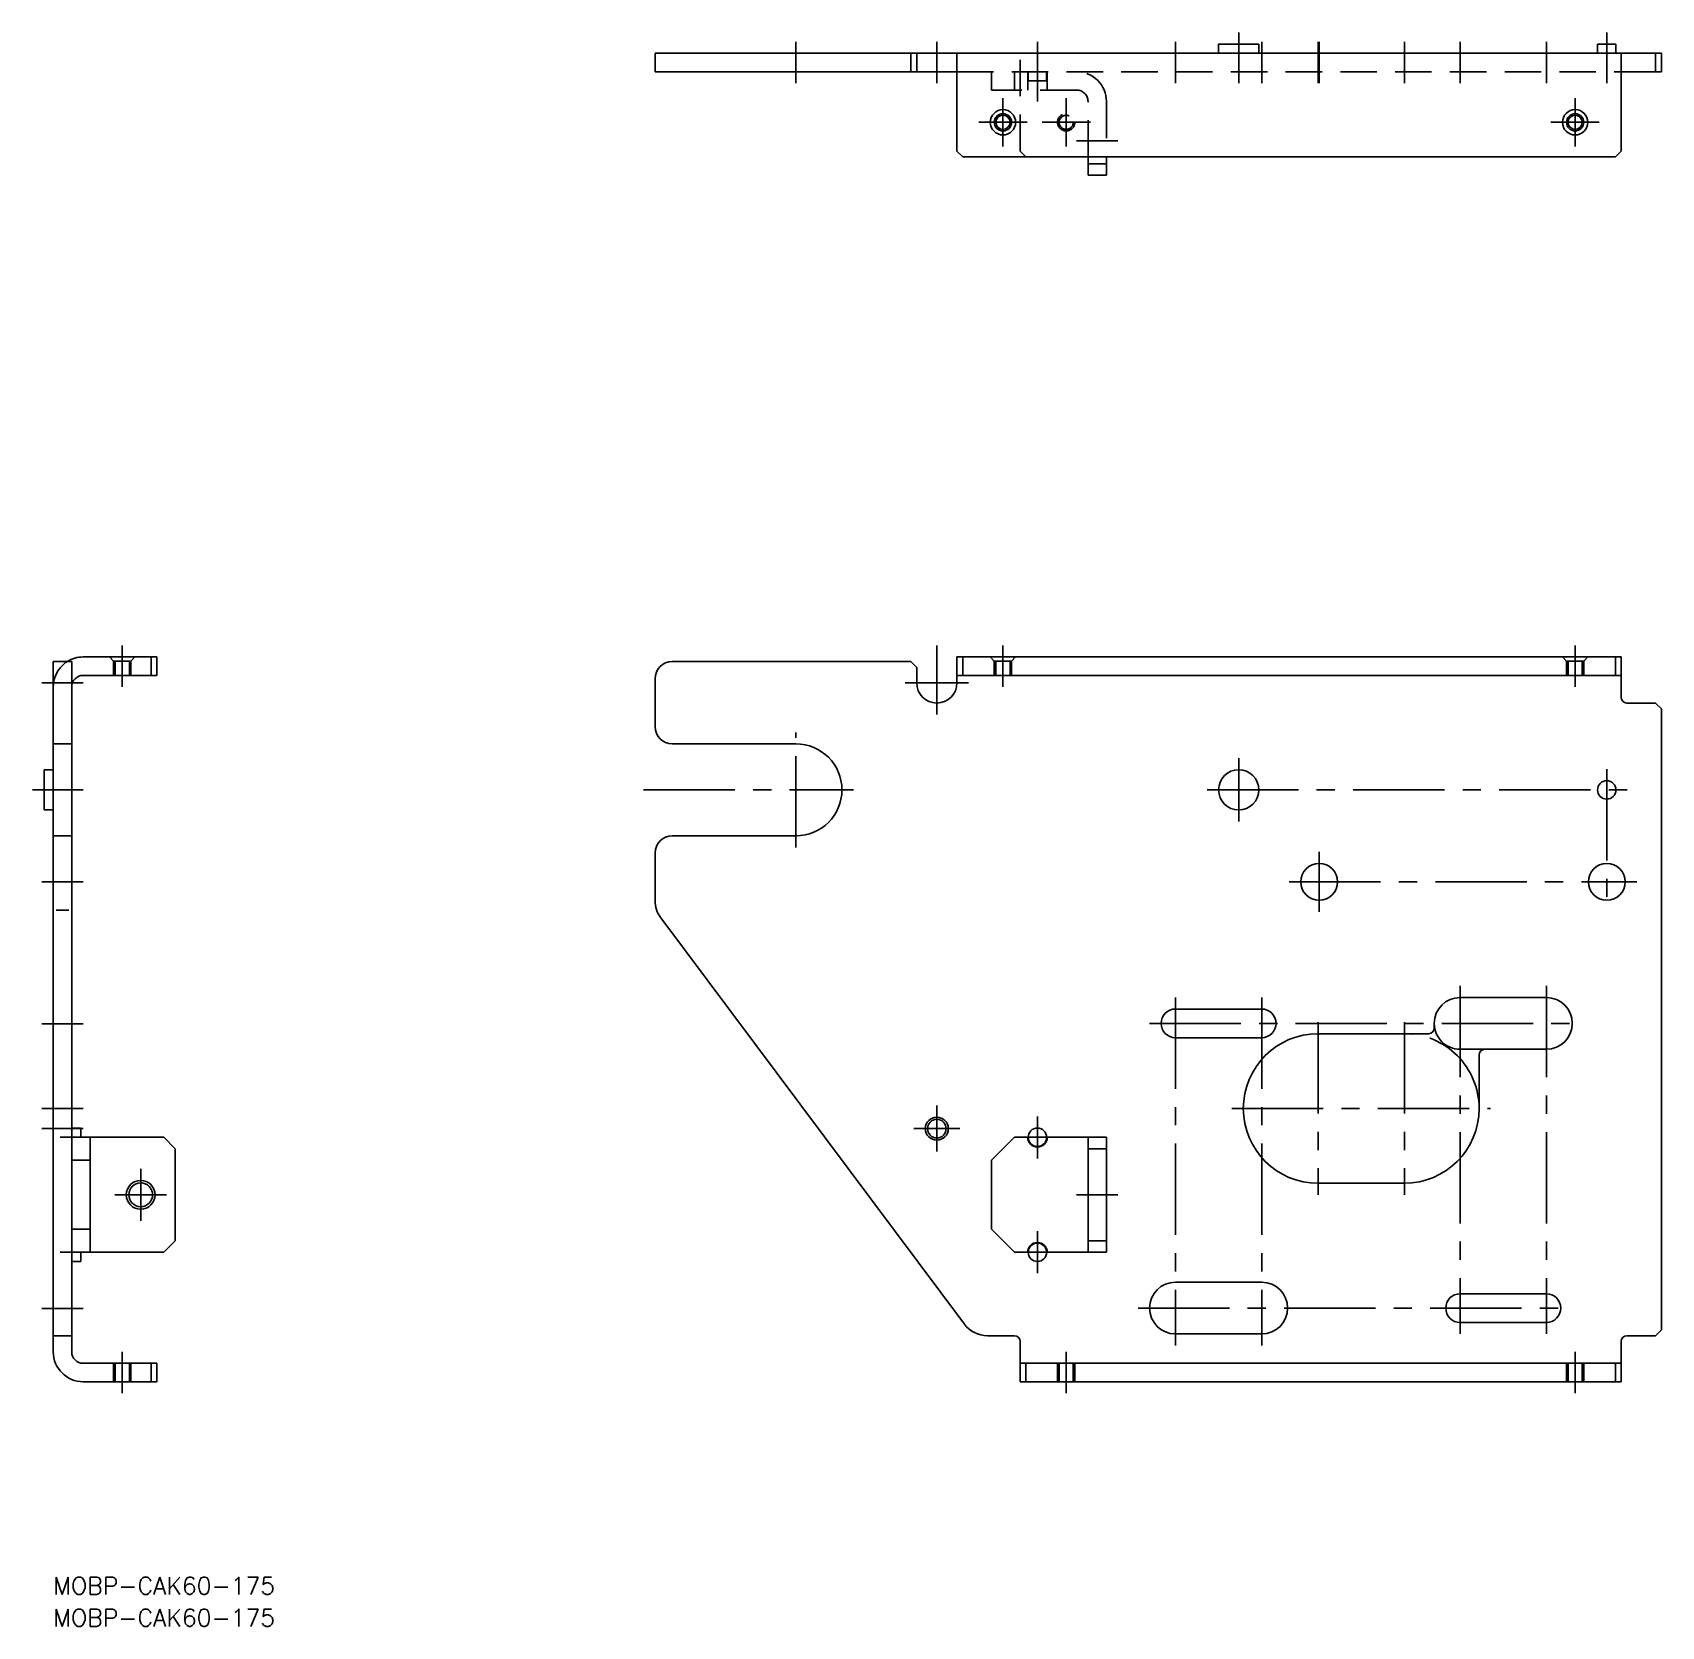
# Model space of a CAD drawing. Extents: x -4 to 280, y -9 to 269.
import ezdxf

# ---------------------------------------------------------------- set-up
doc = ezdxf.new("R2010")
doc.units = 0
doc.header["$LTSCALE"] = 0.5
for name, pattern in [('CENTER', [50.8, 31.75, -6.35, 6.35, -6.35]), ('DASHED', [19.05, 12.7, -6.35]), ('PHANTOM', [63.5, 31.75, -6.35, 6.35, -6.35, 6.35, -6.35])]:
    doc.linetypes.add(name, pattern=pattern)
doc.layers.get('0').update_dxf_attribs({"linetype": 'CONTINUOUS'})
doc.layers.add('CENTER', color=1, linetype='CENTER')
doc.styles.get("Standard").update_dxf_attribs({"font": 'txt.shx', "height": 3, "bigfont": 'bigfont.shx'})

# ---------------------------------------------------------------- blocks, each defined once
blk = doc.blocks.new('*U84')
at = {"color": 7, "linetype": 'CONTINUOUS'}
blk.add_text('MOBP-CAK60-175', height=3, dxfattribs=at).set_placement((0, -3))
blk = doc.blocks.new('*U85')
at = {"color": 7, "linetype": 'CONTINUOUS'}
blk.add_text('MOBP-CAK60-175', height=3, dxfattribs=at).set_placement((0, -8.56))

msp = doc.modelspace()

# ---------------------------------------------------------------- linework, layer by layer
at = {"color": 7, "linetype": 'CONTINUOUS'}
for p, q in [((202.64, 264.94), (202.64, 266.54)), ((202.64, 266.54), (209.64, 266.54)), ((209.64, 266.54), (209.64, 264.94)), ((268.54, 264.94), (268.54, 266.54)), ((268.54, 266.54), (271.74, 266.54)), ((271.74, 266.54), (271.74, 264.94)), ((104.64, 264.94), (279.64, 264.94)), ((104.64, 261.74), (104.64, 264.94)), ((149.14, 261.74), (149.14, 264.94)), ((150.14, 261.74), (150.14, 264.94)), ((157.14, 247.94), (157.14, 264.94)), ((272.64, 247.94), (272.64, 264.94)), ((278.64, 261.74), (278.64, 264.94)), ((279.64, 261.74), (279.64, 264.94)), ((104.64, 261.74), (157.14, 261.74)), ((272.64, 261.74), (279.64, 261.74)), ((157.14, 247.94), (158.14, 246.94)), ((158.14, 246.94), (271.64, 246.94)), ((179.94, 243.74), (179.94, 246.94)), ((183.14, 246.94), (183.14, 243.74)), ((271.64, 246.94), (272.64, 247.94)), ((183.14, 245.74), (179.94, 245.74)), ((183.14, 243.74), (179.94, 243.74)), ((3.2, 159.18), (0, 159.18)), ((0, 159.18), (0, 39.18)), ((3.2, 159.18), (3.2, 39.18)), ((18, 159.98), (5.2, 159.98)), ((17, 159.98), (17, 156.78)), ((18, 159.98), (18, 156.78)), ((107.64, 159.18), (149.14, 159.18)), ((150.14, 158.18), (149.14, 159.18)), ((157.14, 159.98), (272.64, 159.98)), ((157.14, 159.98), (157.14, 155.48)), ((158.14, 156.78), (158.14, 159.98)), ((271.64, 159.98), (271.64, 156.78)), ((272.64, 159.98), (272.64, 152.98)), ((18, 156.78), (5.2, 156.78)), ((104.64, 147.88), (104.64, 156.18)), ((150.14, 158.18), (150.14, 155.48)), ((157.14, 156.78), (272.64, 156.78)), ((273.64, 151.98), (278.64, 151.98)), ((279.64, 150.98), (278.64, 151.98)), ((279.64, 150.98), (279.64, 42.98)), ((3.2, 144.88), (0, 144.88)), ((107.64, 144.88), (129.14, 144.88)), ((-1.6, 133.38), (-1.6, 140.38)), ((-1.6, 140.38), (0, 140.38)), ((0, 133.38), (-1.6, 133.38)), ((3.2, 128.88), (0, 128.88)), ((107.64, 128.88), (129.14, 128.88)), ((104.64, 117.64), (104.64, 125.83)), ((158.44, 43.98), (105.64, 114.64)), ((244.64, 100.78), (259.64, 100.78)), ((195.14, 98.78), (210.14, 98.78)), ((195.14, 93.78), (210.14, 93.78)), ((219.94, 94.48), (239.14, 94.48)), ((240.14, 95.48), (240.14, 96.28)), ((247.94, 81.48), (247.94, 90.78)), ((259.64, 91.78), (248.94, 91.78)), ((4.8, 78.08), (3.2, 78.08)), ((4.8, 76.48), (4.8, 78.08)), ((19.2, 76.48), (3.2, 76.48)), ((6.4, 56.48), (6.4, 76.48)), ((19.2, 76.48), (21.2, 74.48)), ((21.2, 58.48), (21.2, 74.48)), ((167.14, 76.48), (163.14, 72.48)), ((167.14, 76.48), (169.44, 76.48)), ((172.84, 76.48), (183.14, 76.48)), ((179.94, 76.48), (179.94, 56.48)), ((183.14, 74.48), (179.94, 74.48)), ((183.14, 76.48), (183.14, 56.48)), ((6.4, 72.48), (3.2, 72.48)), ((163.14, 60.48), (163.14, 72.48)), ((219.94, 68.48), (234.94, 68.48)), ((6.4, 60.48), (3.2, 60.48)), ((167.14, 56.48), (163.14, 60.48)), ((19.2, 56.48), (21.2, 58.48)), ((183.14, 58.48), (179.94, 58.48)), ((3.2, 56.48), (19.2, 56.48)), ((3.2, 54.88), (4.8, 54.88)), ((4.8, 54.88), (4.8, 56.48)), ((169.44, 56.48), (167.14, 56.48)), ((183.14, 56.48), (172.84, 56.48)), ((195.14, 51.28), (210.14, 51.28)), ((244.64, 49.28), (259.64, 49.28)), ((244.64, 44.28), (259.64, 44.28)), ((278.64, 41.98), (279.64, 42.98)), ((3.2, 41.98), (0, 41.98)), ((162.45, 41.98), (167.14, 41.98)), ((168.14, 33.98), (168.14, 40.98)), ((210.14, 42.28), (195.14, 42.28)), ((272.64, 33.98), (272.64, 40.98)), ((273.64, 41.98), (278.64, 41.98)), ((18, 37.18), (5.2, 37.18)), ((17, 37.18), (17, 33.98)), ((18, 37.18), (18, 33.98)), ((168.14, 37.18), (272.64, 37.18)), ((169.14, 33.98), (169.14, 37.18)), ((271.64, 37.18), (271.64, 33.98)), ((18, 33.98), (5.2, 33.98)), ((168.14, 33.98), (272.64, 33.98))]:
    msp.add_line(p, q, dxfattribs=at)
at = {"color": 3, "linetype": 'DASHED'}
for p, q in [((168.14, 247.94), (168.14, 264.94)), ((157.14, 261.74), (272.64, 261.74)), ((163.14, 258.54), (163.14, 261.74)), ((167.14, 258.54), (167.14, 261.74)), ((169.44, 258.54), (169.44, 261.74)), ((169.54, 260.14), (169.54, 261.74)), ((172.74, 261.74), (172.74, 260.14)), ((172.84, 258.54), (172.84, 261.74)), ((177.94, 258.54), (163.14, 258.54)), ((172.74, 260.14), (169.54, 260.14)), ((179.94, 246.94), (179.94, 256.54)), ((183.14, 256.54), (183.14, 246.94)), ((168.14, 247.94), (169.14, 246.94)), ((9.8, 159.98), (10.5, 159.28)), ((10.5, 159.28), (13.5, 159.28)), ((10.5, 159.28), (10.5, 156.78)), ((10.77, 159.28), (10.77, 156.78)), ((13.23, 159.28), (13.23, 156.78)), ((13.5, 159.28), (14.2, 159.98)), ((13.5, 159.28), (13.5, 156.78)), ((163.64, 159.28), (162.94, 159.98)), ((163.64, 159.28), (163.64, 156.78)), ((166.64, 159.28), (163.64, 159.28)), ((163.91, 159.28), (163.91, 156.78)), ((166.37, 159.28), (166.37, 156.78)), ((167.34, 159.98), (166.64, 159.28)), ((166.64, 159.28), (166.64, 156.78)), ((262.44, 159.98), (263.14, 159.28)), ((263.14, 159.28), (263.14, 156.78)), ((263.14, 159.28), (266.14, 159.28)), ((263.41, 159.28), (263.41, 156.78)), ((265.87, 159.28), (265.87, 156.78)), ((266.14, 159.28), (266.84, 159.98)), ((266.14, 159.28), (266.14, 156.78)), ((10.5, 33.98), (10.5, 37.18)), ((10.77, 33.98), (10.77, 37.18)), ((13.23, 33.98), (13.23, 37.18)), ((13.5, 33.98), (13.5, 37.18)), ((174.64, 33.98), (174.64, 37.18)), ((174.91, 33.98), (174.91, 37.18)), ((177.37, 33.98), (177.37, 37.18)), ((177.64, 33.98), (177.64, 37.18)), ((263.14, 33.98), (263.14, 37.18)), ((263.41, 33.98), (263.41, 37.18)), ((265.87, 33.98), (265.87, 37.18)), ((266.14, 33.98), (266.14, 37.18))]:
    msp.add_line(p, q, dxfattribs=at)
at = {"color": 3, "linetype": 'CONTINUOUS'}
msp.add_line((2.7, 115.98), (0.5, 115.98), dxfattribs=at)
at = {"color": 3, "linetype": 'PHANTOM'}
msp.add_line((248.94, 91.78), (244.64, 91.78), dxfattribs=at)
at = {"color": 7, "linetype": 'CONTINUOUS'}
for centre, radius in [((165.14, 252.94), 2.2), ((264.64, 252.94), 2.2), ((165.14, 252.94), 1.23), ((264.64, 252.94), 1.23), ((206.14, 136.88), 3.5), ((270.14, 136.88), 1.6), ((220.14, 120.88), 3.2), ((270.14, 120.88), 3.2), ((153.64, 77.98), 1.62), ((171.14, 76.48), 1.6), ((15.2, 66.48), 2.07), ((171.14, 56.48), 1.6)]:
    msp.add_circle(centre, radius, dxfattribs=at)
at = {"color": 3, "linetype": 'CONTINUOUS'}
for centre, radius in [((165.14, 252.94), 1.5), ((264.64, 252.94), 1.5), ((153.64, 77.98), 2), ((15.2, 66.48), 2.5)]:
    msp.add_circle(centre, radius, dxfattribs=at)
at = {"color": 3, "linetype": 'DASHED'}
for radius in [1.5, 1.23]:
    msp.add_circle((176.14, 252.94), radius, dxfattribs=at)
for centre, radius, start, end in [((177.94, 256.54), 5.2, 0, 90), ((177.94, 256.54), 2, 0, 90), ((5.2, 154.78), 5.2, 122.2042, 180)]:
    msp.add_arc(centre, radius, start, end, dxfattribs=at)
at = {"color": 7, "linetype": 'CONTINUOUS'}
for centre, radius, start, end in [((5.2, 154.78), 5.2, 90, 122.2042), ((107.64, 156.18), 3, 90, 180), ((5.2, 154.78), 2, 90, 180), ((153.64, 155.48), 3.5, 180, 0), ((273.64, 152.98), 1, 180, 270), ((107.64, 147.88), 3, 180, 270), ((129.14, 136.88), 8, 270, 90), ((107.64, 125.88), 3, 90, 180), ((109.64, 117.64), 5, 180, 216.7707), ((244.64, 96.28), 4.5, 90, 180), ((259.64, 96.28), 4.5, 270, 90), ((195.14, 96.28), 2.5, 90, 270), ((210.14, 96.28), 2.5, 270, 90), ((219.94, 81.48), 13, 90, 270), ((239.14, 95.48), 1, 270, 0), ((248.94, 90.78), 1, 90, 180), ((234.94, 81.48), 13, 270, 0), ((171.14, 76.48), 1.7, 180, 0), ((171.14, 56.48), 1.7, 0, 180), ((195.14, 46.78), 4.5, 90, 270), ((210.14, 46.78), 4.5, 270, 90), ((244.64, 46.78), 2.5, 90, 270), ((259.64, 46.78), 2.5, 270, 90), ((162.45, 46.98), 5, 216.7707, 270), ((167.14, 40.98), 1, 0, 90), ((273.64, 40.98), 1, 90, 180), ((5.2, 39.18), 5.2, 180, 270), ((5.2, 39.18), 2, 180, 270)]:
    msp.add_arc(centre, radius, start, end, dxfattribs=at)
at = {"color": 3, "linetype": 'PHANTOM'}
for centre, radius, start, end in [((234.94, 81.48), 13, 0, 90), ((244.64, 96.28), 4.5, 180, 270)]:
    msp.add_arc(centre, radius, start, end, dxfattribs=at)
at = {"layer": 'CENTER', "color": 1, "linetype": 'CENTER'}
for p, q in [((129.14, 266.94), (129.14, 259.74)), ((153.64, 266.94), (153.64, 259.74)), ((171.14, 256.54), (171.14, 266.94)), ((195.14, 266.94), (195.14, 259.74)), ((206.14, 259.74), (206.14, 268.54)), ((210.14, 266.94), (210.14, 259.74)), ((219.94, 266.94), (219.94, 259.74)), ((220.14, 259.74), (220.14, 266.94)), ((234.94, 266.94), (234.94, 259.74)), ((244.64, 266.94), (244.64, 259.74)), ((259.64, 266.94), (259.64, 259.74)), ((270.14, 259.74), (270.14, 268.54)), ((171.14, 258.54), (171.14, 264.53)), ((165.14, 248.74), (165.14, 257.14)), ((176.14, 248.74), (176.14, 257.14)), ((264.64, 248.74), (264.64, 257.14)), ((160.94, 252.94), (169.34, 252.94)), ((171.94, 252.94), (180.34, 252.94)), ((260.44, 252.94), (268.84, 252.94)), ((177.94, 249.74), (185.14, 249.74)), ((12, 154.78), (12, 161.98)), ((153.64, 149.98), (153.64, 161.98)), ((165.14, 161.98), (165.14, 154.78)), ((264.64, 161.98), (264.64, 154.78)), ((-2, 155.48), (5.2, 155.48)), ((148.14, 155.48), (159.14, 155.48)), ((129.14, 126.88), (129.14, 146.88)), ((206.14, 142.38), (206.14, 131.38)), ((270.14, 140.48), (270.14, 115.68)), ((-3.6, 136.88), (5.2, 136.88)), ((102.64, 136.88), (139.14, 136.88)), ((200.64, 136.88), (273.74, 136.88)), ((220.14, 115.68), (220.14, 126.08)), ((-2, 120.88), (5.2, 120.88)), ((214.94, 120.88), (275.34, 120.88)), ((244.64, 102.78), (244.64, 42.28)), ((259.64, 102.78), (259.64, 42.28)), ((195.14, 100.78), (195.14, 40.28)), ((210.14, 100.78), (210.14, 40.28)), ((219.94, 96.48), (219.94, 66.48)), ((234.94, 96.48), (234.94, 66.48)), ((-2, 96.23), (5.2, 96.23)), ((190.64, 96.28), (266.14, 96.28)), ((-2, 81.48), (5.2, 81.48)), ((153.64, 73.98), (153.64, 81.98)), ((171.14, 80.08), (171.14, 72.78)), ((204.94, 81.48), (249.94, 81.48)), ((-2, 77.98), (5.2, 77.98)), ((149.64, 77.98), (157.64, 77.98)), ((8.4, 76.48), (1.2, 76.48)), ((167.44, 76.48), (174.84, 76.48)), ((15.2, 61.98), (15.2, 70.98)), ((19.7, 66.48), (10.7, 66.48)), ((177.94, 66.48), (185.14, 66.48)), ((171.14, 60.18), (171.14, 52.88)), ((8.4, 56.48), (1.2, 56.48)), ((167.44, 56.48), (174.84, 56.48)), ((-2, 46.73), (5.2, 46.73)), ((188.64, 46.78), (264.14, 46.78)), ((12, 31.98), (12, 39.18)), ((176.14, 39.18), (176.14, 31.98)), ((264.64, 39.18), (264.64, 31.98))]:
    msp.add_line(p, q, dxfattribs=at)

# ---------------------------------------------------------------- block references
at = {"color": 7, "linetype": 'CONTINUOUS'}
for name in ['*U84', '*U85']:
    msp.add_blockref(name, (0, 0), dxfattribs=at)

doc.saveas('drawing.dxf')
